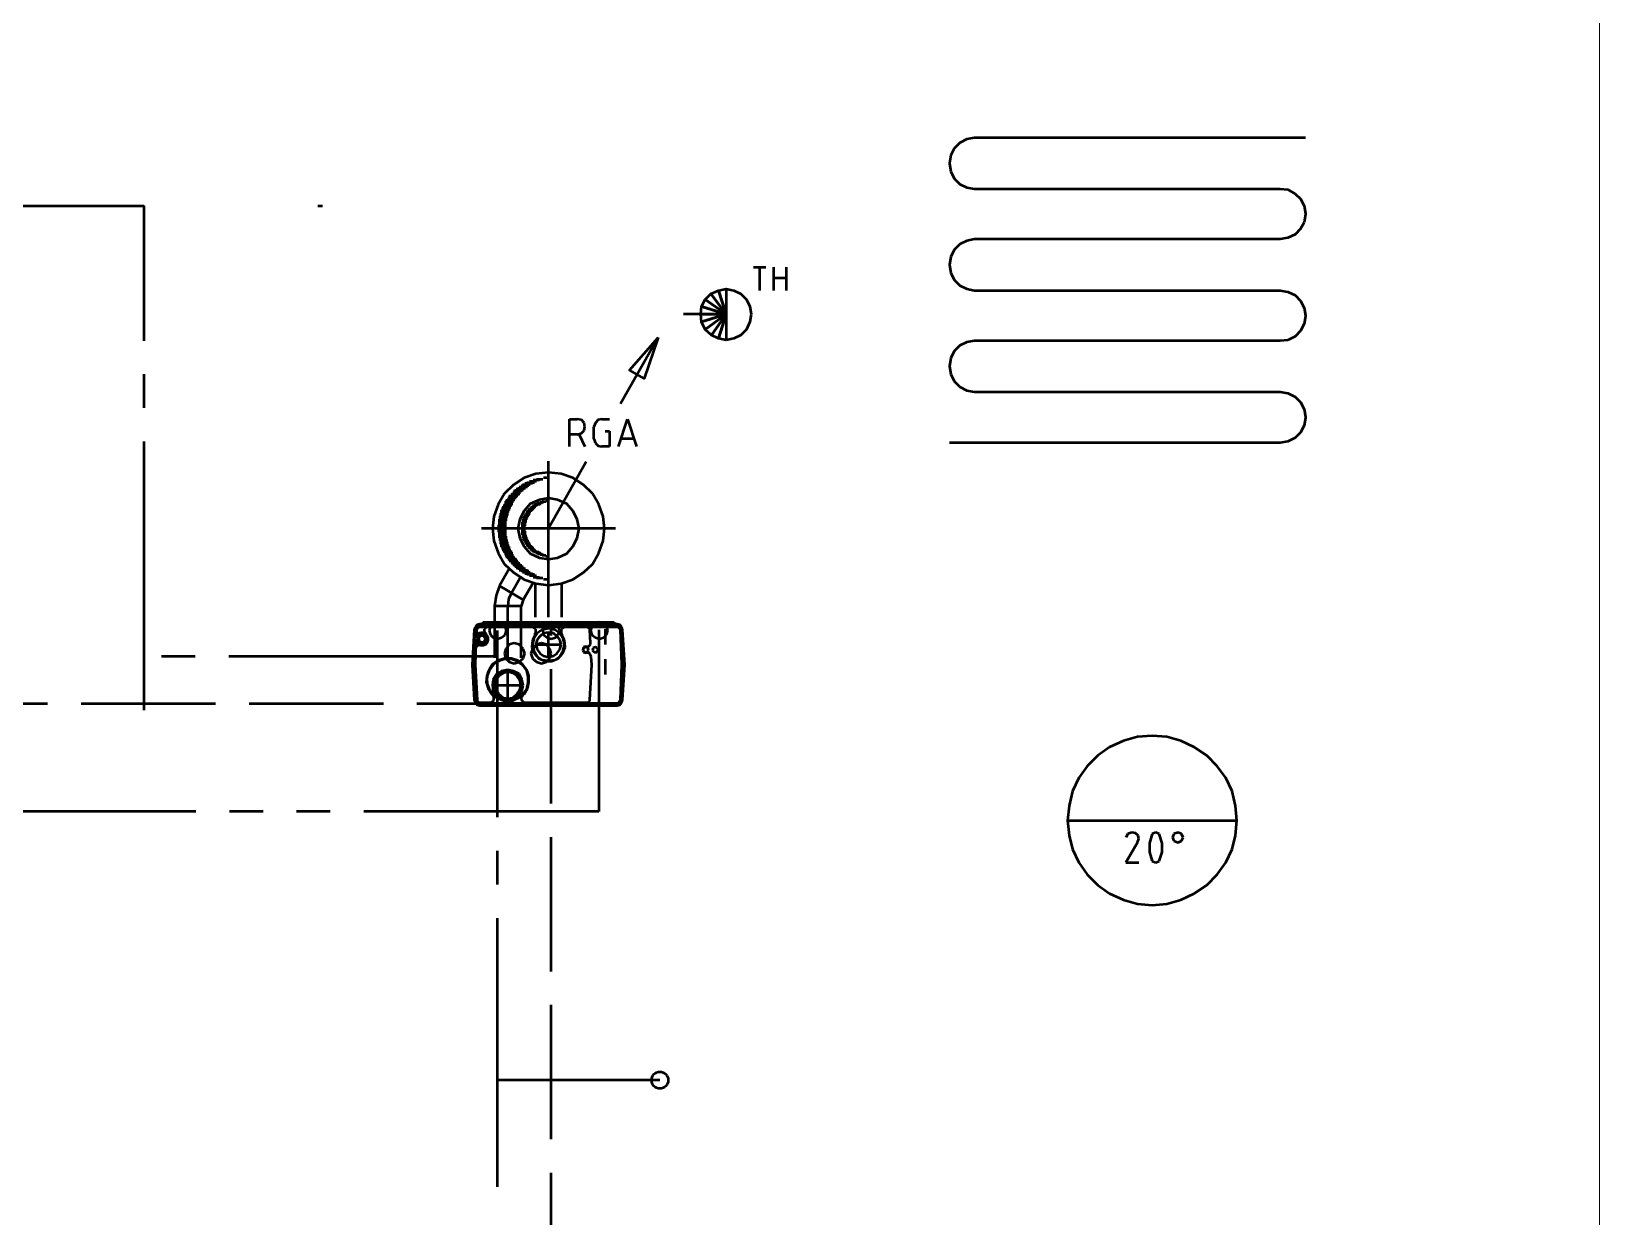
# Model space of a CAD drawing. Header units: metres. Extents: x -4.5 to 35.1, y -3.6 to 25.4.
# Drawn here: x 16.63 to 21.3, y 7.248 to 10.778 of the extents above; entities that cross this region are included whole.
import ezdxf

# ---------------------------------------------------------------- set-up
doc = ezdxf.new("R2010")
doc.units = ezdxf.units.M
for name, pattern in [('GETRENNT2_S6', [1.2, 0.7, -0.1, 0.1, -0.1, 0.1, -0.1]), ('STRICHLINIE2_S3', [0.5, 0.4, -0.1]), ('STRICHPUNKT2_S5', [1.1, 0.8, -0.1, 0.1, -0.1])]:
    doc.linetypes.add(name, pattern=pattern)
doc.layers.add('New_A Stramien', color=7, linetype='Continuous', lineweight=13)
doc.layers.add('Standard', color=7, linetype='Continuous', lineweight=25)

msp = doc.modelspace()

# ---------------------------------------------------------------- linework, layer by layer
at = {"layer": 'New_A Stramien', "color": 252, "linetype": 'Continuous', "lineweight": 13}
msp.add_line((21.3, -1.7955), (21.3, 23.4554), dxfattribs=at)
msp.add_line((21.3, -1.7955), (21.3, 23.4554), dxfattribs=at)
at = {"layer": 'Standard', "color": 52, "linetype": 'Continuous', "lineweight": 50}
for p, q in [((19.3781, 10.4298), (19.3677, 10.409)), ((19.3948, 10.4465), (19.3781, 10.4298)), ((19.4156, 10.4569), (19.3948, 10.4465)), ((19.4385, 10.4611), (19.4156, 10.4569)), ((20.424, 10.4611), (19.4385, 10.4611)), ((19.3677, 10.409), (19.3635, 10.3861)), ((19.3635, 10.3861), (19.3635, 10.384)), ((19.3635, 10.384), (19.3677, 10.3611)), ((19.3677, 10.3611), (19.3781, 10.3402)), ((19.3781, 10.3402), (19.3948, 10.3236)), ((19.3948, 10.3236), (19.4156, 10.3131)), ((19.4156, 10.3131), (19.4385, 10.309)), ((19.4385, 10.309), (20.349, 10.309)), ((20.349, 10.309), (20.3719, 10.3069)), ((20.3719, 10.3069), (20.3928, 10.2944)), ((20.3928, 10.2944), (20.4094, 10.2798)), ((20.4094, 10.2798), (20.4199, 10.259)), ((20.4199, 10.259), (20.424, 10.236)), ((20.424, 10.234), (20.4199, 10.209)), ((20.424, 10.236), (20.424, 10.234)), ((20.4094, 10.1902), (20.3928, 10.1735)), ((20.4199, 10.209), (20.4094, 10.1902)), ((19.3948, 10.1444), (19.3781, 10.1277)), ((19.4156, 10.1548), (19.3948, 10.1444)), ((19.4385, 10.1589), (19.4156, 10.1548)), ((20.349, 10.1589), (19.4385, 10.1589)), ((20.3719, 10.1631), (20.349, 10.1589)), ((20.3928, 10.1735), (20.3719, 10.1631)), ((19.3677, 10.1069), (19.3635, 10.084)), ((19.3781, 10.1277), (19.3677, 10.1069)), ((18.7799, 10.0756), (18.8174, 10.0756)), ((18.7986, 10.0069), (18.7986, 10.0756)), ((18.8403, 10.0069), (18.8403, 10.0756)), ((18.8403, 10.0444), (18.8778, 10.0444)), ((18.8778, 10.0756), (18.8778, 10.0069)), ((19.3635, 10.084), (19.3635, 10.0819)), ((19.3635, 10.0819), (19.3677, 10.059)), ((19.3677, 10.059), (19.3781, 10.0381)), ((18.6361, 9.9798), (18.6528, 9.9965)), ((18.6528, 9.9965), (18.6757, 10.0069)), ((18.6757, 10.0069), (18.6986, 10.011)), ((18.6986, 10.011), (18.7215, 10.0069)), ((18.7215, 10.0069), (18.7423, 9.9965)), ((18.7423, 9.9965), (18.759, 9.9798)), ((19.3781, 10.0381), (19.3948, 10.0215)), ((19.3948, 10.0215), (19.4156, 10.011)), ((19.4156, 10.011), (19.4385, 10.0069)), ((19.4385, 10.0069), (20.349, 10.0069)), ((20.349, 10.0069), (20.3719, 10.0027)), ((20.3719, 10.0027), (20.3928, 9.9923)), ((18.6236, 9.936), (18.6257, 9.959)), ((18.6257, 9.959), (18.6361, 9.9798)), ((18.759, 9.9798), (18.7695, 9.959)), ((18.7695, 9.959), (18.7736, 9.936)), ((20.3928, 9.9923), (20.4094, 9.9756)), ((20.4094, 9.9756), (20.4199, 9.9548)), ((20.4199, 9.9548), (20.424, 9.9318)), ((18.6236, 9.936), (18.5715, 9.936)), ((18.6257, 9.9131), (18.6236, 9.936)), ((18.6361, 9.8902), (18.6257, 9.9131)), ((18.7695, 9.9131), (18.759, 9.8902)), ((18.7736, 9.936), (18.7695, 9.9131)), ((20.4199, 9.9069), (20.4094, 9.886)), ((20.424, 9.9298), (20.4199, 9.9069)), ((20.424, 9.9318), (20.424, 9.9298)), ((18.6549, 9.8735), (18.6361, 9.8902)), ((18.6757, 9.8631), (18.6549, 9.8735)), ((18.6986, 9.859), (18.6757, 9.8631)), ((18.7215, 9.8631), (18.6986, 9.859)), ((18.7423, 9.8735), (18.7215, 9.8631)), ((18.759, 9.8902), (18.7423, 9.8735)), ((19.4385, 9.8568), (19.4156, 9.8527)), ((20.349, 9.8568), (19.4385, 9.8568)), ((20.3719, 9.8589), (20.349, 9.8568)), ((20.3928, 9.8693), (20.3719, 9.8589)), ((20.4094, 9.886), (20.3928, 9.8693)), ((19.3781, 9.8256), (19.3677, 9.8048)), ((19.3948, 9.8423), (19.3781, 9.8256)), ((19.4156, 9.8527), (19.3948, 9.8423)), ((19.3677, 9.8048), (19.3635, 9.7818)), ((19.3635, 9.7818), (19.3635, 9.7798)), ((19.3635, 9.7798), (19.3677, 9.7568)), ((19.3677, 9.7568), (19.3781, 9.736)), ((19.3781, 9.736), (19.3948, 9.7193)), ((19.3948, 9.7193), (19.4156, 9.7089)), ((19.4156, 9.7089), (19.4385, 9.7048)), ((19.4385, 9.7048), (20.349, 9.7048)), ((20.349, 9.7048), (20.3719, 9.7006)), ((20.3719, 9.7006), (20.3928, 9.6902)), ((20.3928, 9.6902), (20.4094, 9.6735)), ((20.4094, 9.6735), (20.4199, 9.6527)), ((20.4199, 9.6527), (20.424, 9.6298)), ((20.424, 9.6277), (20.4199, 9.6048)), ((20.424, 9.6298), (20.424, 9.6277)), ((20.4094, 9.5839), (20.3928, 9.5673)), ((20.4199, 9.6048), (20.4094, 9.5839)), ((20.349, 9.5526), (19.3635, 9.5526)), ((20.3719, 9.5568), (20.349, 9.5526)), ((20.3928, 9.5673), (20.3719, 9.5568)), ((19.8406, 8.6464), (19.8052, 8.6214)), ((19.8823, 8.6651), (19.8406, 8.6464)), ((19.924, 8.6776), (19.8823, 8.6651)), ((19.9677, 8.6797), (19.924, 8.6776)), ((20.0115, 8.6776), (19.9677, 8.6797)), ((20.0532, 8.6651), (20.0115, 8.6776)), ((20.0927, 8.6464), (20.0532, 8.6651)), ((20.1302, 8.6214), (20.0927, 8.6464)), ((19.8052, 8.6214), (19.774, 8.5901)), ((20.1615, 8.5901), (20.1302, 8.6214)), ((19.749, 8.5547), (19.7302, 8.5151)), ((19.774, 8.5901), (19.749, 8.5547)), ((20.1865, 8.5547), (20.1615, 8.5901)), ((20.2052, 8.5151), (20.1865, 8.5547)), ((19.7302, 8.5151), (19.7198, 8.4713)), ((20.2157, 8.4713), (20.2052, 8.5151)), ((19.7198, 8.4713), (19.7156, 8.4276)), ((20.2198, 8.4276), (20.2157, 8.4713)), ((19.7156, 8.4276), (20.2198, 8.4276)), ((19.7156, 8.4276), (19.7198, 8.3838)), ((20.2157, 8.3838), (20.2198, 8.4276)), ((19.7198, 8.3838), (19.7302, 8.3422)), ((19.8948, 8.388), (19.8886, 8.3776)), ((19.924, 8.363), (19.8886, 8.3026)), ((19.9073, 8.3922), (19.8948, 8.388)), ((19.9178, 8.3901), (19.9073, 8.3922)), ((19.9261, 8.3838), (19.9178, 8.3901)), ((19.924, 8.363), (19.9282, 8.3734)), ((19.9282, 8.3734), (19.9261, 8.3838)), ((19.9677, 8.388), (19.9594, 8.3609)), ((19.9594, 8.3609), (19.9594, 8.3338)), ((19.9782, 8.3922), (19.9677, 8.388)), ((19.9886, 8.388), (19.9782, 8.3922)), ((19.9969, 8.3609), (19.9886, 8.388)), ((19.9969, 8.3338), (19.9969, 8.3609)), ((20.0323, 8.388), (20.0282, 8.3776)), ((20.0282, 8.3776), (20.0323, 8.3672)), ((20.0448, 8.3922), (20.0323, 8.388)), ((20.0323, 8.3672), (20.0448, 8.363)), ((20.0552, 8.388), (20.0448, 8.3922)), ((20.0448, 8.363), (20.0552, 8.3672)), ((20.0594, 8.3776), (20.0552, 8.388)), ((20.0552, 8.3672), (20.0594, 8.3776)), ((20.2052, 8.3422), (20.2157, 8.3838)), ((19.7302, 8.3422), (19.749, 8.3026)), ((19.9594, 8.3338), (19.9677, 8.3068)), ((19.9886, 8.3068), (19.9969, 8.3338)), ((20.1865, 8.3026), (20.2052, 8.3422)), ((19.749, 8.3026), (19.774, 8.2672)), ((19.774, 8.2672), (19.8052, 8.2359)), ((19.8886, 8.3026), (19.9282, 8.3026)), ((19.9677, 8.3068), (19.9782, 8.3026)), ((19.9782, 8.3026), (19.9886, 8.3068)), ((20.1302, 8.2359), (20.1615, 8.2672)), ((20.1615, 8.2672), (20.1865, 8.3026)), ((19.8052, 8.2359), (19.8406, 8.2109)), ((20.0927, 8.2109), (20.1302, 8.2359)), ((19.8406, 8.2109), (19.8823, 8.1921)), ((19.8823, 8.1921), (19.924, 8.1796)), ((19.924, 8.1796), (19.9677, 8.1755)), ((19.9677, 8.1755), (20.0115, 8.1796)), ((20.0115, 8.1796), (20.0532, 8.1921)), ((20.0532, 8.1921), (20.0927, 8.2109))]:
    msp.add_line(p, q, dxfattribs=at)
at = {"layer": 'Standard', "color": 5, "linetype": 'STRICHPUNKT2_S5', "lineweight": 50}
for p, q in [((14.2924, 10.259), (16.9655, 10.259)), ((16.9655, 8.7568), (16.9655, 10.259)), ((17.483, 10.259), (17.4967, 10.259)), ((18.0176, 8.9168), (16.9655, 8.9168)), ((18.0176, 7.3375), (18.0176, 8.9168)), ((18.5015, 7.6548), (18.0176, 7.6548))]:
    msp.add_line(p, q, dxfattribs=at)
at = {"layer": 'Standard', "color": 3, "linetype": 'Continuous', "lineweight": 50}
for p, q in [((18.4968, 9.8668), (18.3843, 9.6689)), ((18.2322, 9.5418), (18.2322, 9.6231)), ((18.2322, 9.6231), (18.2551, 9.6231)), ((18.2676, 9.621), (18.2551, 9.6231)), ((18.2759, 9.6127), (18.2676, 9.621)), ((18.3176, 9.621), (18.3093, 9.6127)), ((18.3281, 9.6231), (18.3176, 9.621)), ((18.3281, 9.6231), (18.351, 9.6231)), ((18.378, 9.5418), (18.4051, 9.6231)), ((18.4051, 9.6231), (18.4322, 9.5418)), ((18.2551, 9.5772), (18.2322, 9.5772)), ((18.2551, 9.5772), (18.2676, 9.5814)), ((18.2614, 9.5772), (18.278, 9.5418)), ((18.2676, 9.5814), (18.2759, 9.5897)), ((18.278, 9.6002), (18.2759, 9.6127)), ((18.2759, 9.5897), (18.278, 9.6002)), ((18.3093, 9.6127), (18.3051, 9.6002)), ((18.3051, 9.5647), (18.3051, 9.6002)), ((18.3385, 9.5877), (18.351, 9.5877)), ((18.351, 9.5877), (18.351, 9.5418)), ((18.3051, 9.5647), (18.3093, 9.5522)), ((18.3093, 9.5522), (18.3176, 9.5439)), ((18.3176, 9.5439), (18.3281, 9.5418)), ((18.351, 9.5418), (18.3281, 9.5418)), ((18.4239, 9.5647), (18.3864, 9.5647)), ((18.1697, 9.0959), (18.1697, 9.498)), ((18.2822, 9.496), (18.1697, 9.298)), ((18.0968, 9.4481), (18.0655, 9.4272)), ((18.1322, 9.4605), (18.0968, 9.4481)), ((18.1343, 9.4376), (18.1134, 9.4376)), ((18.1426, 9.4418), (18.1239, 9.4418)), ((18.1697, 9.4647), (18.1322, 9.4605)), ((18.153, 9.4439), (18.1343, 9.4439)), ((18.1655, 9.4481), (18.1551, 9.4481)), ((18.2072, 9.4605), (18.1697, 9.4647)), ((18.2426, 9.4481), (18.2072, 9.4605)), ((18.2738, 9.4272), (18.2426, 9.4481)), ((18.0384, 9.4022), (18.0197, 9.3689)), ((18.0655, 9.4272), (18.0384, 9.4022)), ((18.0739, 9.3876), (18.0489, 9.3876)), ((18.0759, 9.3918), (18.0509, 9.3918)), ((18.078, 9.3939), (18.053, 9.3939)), ((18.0801, 9.398), (18.0572, 9.398)), ((18.0843, 9.4001), (18.0593, 9.4001)), ((18.0864, 9.4043), (18.0634, 9.4043)), ((18.0905, 9.4085), (18.0655, 9.4085)), ((18.0947, 9.4105), (18.0697, 9.4105)), ((18.0968, 9.4147), (18.0739, 9.4147)), ((18.1009, 9.4168), (18.078, 9.4168)), ((18.1072, 9.421), (18.0822, 9.421)), ((18.1114, 9.4251), (18.0884, 9.4251)), ((18.1155, 9.4272), (18.0926, 9.4272)), ((18.1218, 9.4314), (18.0989, 9.4314)), ((18.128, 9.4335), (18.1051, 9.4335)), ((18.1697, 9.3876), (18.1426, 9.3835)), ((18.1697, 9.1876), (18.1697, 9.4064)), ((18.1968, 9.3835), (18.1697, 9.3876)), ((18.3009, 9.4022), (18.2738, 9.4272)), ((18.3197, 9.3689), (18.3009, 9.4022)), ((18.0197, 9.3689), (18.0072, 9.3335)), ((18.053, 9.348), (18.0259, 9.348)), ((18.0509, 9.3439), (18.0259, 9.3439)), ((18.053, 9.3501), (18.028, 9.3501)), ((18.0551, 9.3564), (18.0301, 9.3564)), ((18.0551, 9.3543), (18.0301, 9.3543)), ((18.0572, 9.3605), (18.0322, 9.3605)), ((18.0593, 9.3647), (18.0343, 9.3647)), ((18.0614, 9.3668), (18.0364, 9.3668)), ((18.0634, 9.3751), (18.0384, 9.3751)), ((18.0634, 9.371), (18.0384, 9.371)), ((18.0655, 9.3772), (18.0405, 9.3772)), ((18.0676, 9.3814), (18.0426, 9.3814)), ((18.0697, 9.3835), (18.0468, 9.3835)), ((18.0968, 9.3501), (18.0843, 9.3251)), ((18.1155, 9.371), (18.0968, 9.3501)), ((18.1155, 9.3418), (18.1009, 9.3418)), ((18.1176, 9.346), (18.103, 9.346)), ((18.1155, 9.3439), (18.103, 9.3439)), ((18.1176, 9.348), (18.1051, 9.348)), ((18.1197, 9.3501), (18.1072, 9.3501)), ((18.1093, 9.3543), (18.1239, 9.3543)), ((18.1218, 9.3522), (18.1093, 9.3522)), ((18.1239, 9.3543), (18.1114, 9.3543)), ((18.1259, 9.3564), (18.1134, 9.3564)), ((18.1426, 9.3835), (18.1155, 9.371)), ((18.128, 9.3585), (18.1155, 9.3585)), ((18.1301, 9.3605), (18.1176, 9.3605)), ((18.1322, 9.3626), (18.1197, 9.3626)), ((18.1343, 9.3647), (18.1218, 9.3647)), ((18.1384, 9.3668), (18.1259, 9.3668)), ((18.1405, 9.3689), (18.128, 9.3689)), ((18.1447, 9.3689), (18.1322, 9.3689)), ((18.1468, 9.371), (18.1343, 9.371)), ((18.1509, 9.373), (18.1384, 9.373)), ((18.1551, 9.3751), (18.1447, 9.3751)), ((18.1614, 9.3772), (18.1509, 9.3772)), ((18.1676, 9.3793), (18.1614, 9.3793)), ((18.2239, 9.371), (18.1968, 9.3835)), ((18.2426, 9.3501), (18.2239, 9.371)), ((18.2551, 9.3251), (18.2426, 9.3501)), ((18.3322, 9.3335), (18.3197, 9.3689)), ((18.3697, 9.298), (17.9697, 9.298)), ((18.0072, 9.3335), (18.003, 9.298)), ((18.003, 9.298), (18.0072, 9.2605)), ((18.0447, 9.3043), (18.0176, 9.3043)), ((18.0447, 9.3001), (18.0176, 9.3001)), ((18.0447, 9.298), (18.0176, 9.298)), ((18.0447, 9.321), (18.0197, 9.321)), ((18.0447, 9.3168), (18.0197, 9.3168)), ((18.0447, 9.3147), (18.0197, 9.3147)), ((18.0447, 9.3105), (18.0197, 9.3105)), ((18.0447, 9.3064), (18.0197, 9.3064)), ((18.0468, 9.3314), (18.0218, 9.3314)), ((18.0468, 9.3272), (18.0218, 9.3272)), ((18.0468, 9.323), (18.0218, 9.323)), ((18.0509, 9.3397), (18.0238, 9.3397)), ((18.0489, 9.3376), (18.0238, 9.3376)), ((18.0489, 9.3335), (18.0238, 9.3335)), ((18.278, 9.298), (18.0614, 9.298)), ((18.0843, 9.3251), (18.078, 9.298)), ((18.078, 9.298), (18.0843, 9.2689)), ((18.103, 9.3126), (18.0884, 9.3126)), ((18.0884, 9.3126), (18.103, 9.3126)), ((18.103, 9.3105), (18.0884, 9.3105)), ((18.103, 9.3085), (18.0884, 9.3085)), ((18.1009, 9.3064), (18.0884, 9.3064)), ((18.1009, 9.3043), (18.0884, 9.3043)), ((18.1009, 9.3022), (18.0884, 9.3022)), ((18.1009, 9.3001), (18.0884, 9.3001)), ((18.1009, 9.298), (18.0884, 9.298)), ((18.1009, 9.298), (18.0884, 9.298)), ((18.1009, 9.296), (18.0884, 9.296)), ((18.1051, 9.321), (18.0905, 9.321)), ((18.1051, 9.3189), (18.0905, 9.3189)), ((18.103, 9.3168), (18.0905, 9.3168)), ((18.103, 9.3147), (18.0905, 9.3147)), ((18.1072, 9.3272), (18.0926, 9.3272)), ((18.0926, 9.3272), (18.1072, 9.3272)), ((18.1051, 9.3251), (18.0926, 9.3251)), ((18.1051, 9.323), (18.0926, 9.323)), ((18.1093, 9.3314), (18.0947, 9.3314)), ((18.1072, 9.3293), (18.0947, 9.3293)), ((18.1114, 9.3355), (18.0968, 9.3355)), ((18.1093, 9.3335), (18.0968, 9.3335)), ((18.0989, 9.3397), (18.1134, 9.3397)), ((18.1114, 9.3376), (18.0989, 9.3376)), ((18.1134, 9.3397), (18.1009, 9.3397)), ((18.2614, 9.298), (18.2551, 9.3251)), ((18.2551, 9.2689), (18.2614, 9.298)), ((18.3364, 9.298), (18.3322, 9.3335)), ((18.3322, 9.2605), (18.3364, 9.298)), ((18.0072, 9.2605), (18.0197, 9.2251)), ((18.0447, 9.2939), (18.0176, 9.2939)), ((18.0447, 9.2897), (18.0176, 9.2897)), ((18.0447, 9.2876), (18.0197, 9.2876)), ((18.0447, 9.2835), (18.0197, 9.2835)), ((18.0447, 9.2814), (18.0197, 9.2814)), ((18.0447, 9.2772), (18.0197, 9.2772)), ((18.0447, 9.273), (18.0197, 9.273)), ((18.0468, 9.271), (18.0218, 9.271)), ((18.0468, 9.2668), (18.0218, 9.2668)), ((18.0468, 9.2647), (18.0218, 9.2647)), ((18.0489, 9.2605), (18.0238, 9.2605)), ((18.0489, 9.2564), (18.0238, 9.2564)), ((18.0509, 9.2543), (18.0238, 9.2543)), ((18.0509, 9.2501), (18.0259, 9.2501)), ((18.0843, 9.2689), (18.0968, 9.2439)), ((18.1009, 9.2939), (18.0884, 9.2939)), ((18.1009, 9.2918), (18.0884, 9.2918)), ((18.1009, 9.2897), (18.0884, 9.2897)), ((18.1009, 9.2876), (18.0884, 9.2876)), ((18.103, 9.2855), (18.0884, 9.2855)), ((18.103, 9.2835), (18.0884, 9.2835)), ((18.0884, 9.2835), (18.103, 9.2835)), ((18.103, 9.2814), (18.0884, 9.2814)), ((18.103, 9.2793), (18.0905, 9.2793)), ((18.103, 9.2772), (18.0905, 9.2772)), ((18.1051, 9.2751), (18.0905, 9.2751)), ((18.1051, 9.273), (18.0905, 9.273)), ((18.1051, 9.271), (18.0926, 9.271)), ((18.0926, 9.271), (18.1051, 9.271)), ((18.1072, 9.2689), (18.0926, 9.2689)), ((18.1072, 9.2668), (18.0926, 9.2668)), ((18.1072, 9.2647), (18.0947, 9.2647)), ((18.1093, 9.2626), (18.0947, 9.2626)), ((18.1093, 9.2605), (18.0968, 9.2605)), ((18.1114, 9.2585), (18.0968, 9.2585)), ((18.1114, 9.2564), (18.0989, 9.2564)), ((18.0989, 9.2564), (18.1134, 9.2564)), ((18.1134, 9.2543), (18.1009, 9.2543)), ((18.1155, 9.2522), (18.1009, 9.2522)), ((18.1155, 9.2501), (18.103, 9.2501)), ((18.1176, 9.248), (18.103, 9.248)), ((18.2426, 9.2439), (18.2551, 9.2689)), ((18.3197, 9.2251), (18.3322, 9.2605)), ((18.0197, 9.2251), (18.0384, 9.1918)), ((18.053, 9.246), (18.0259, 9.246)), ((18.053, 9.2439), (18.028, 9.2439)), ((18.0551, 9.2397), (18.0301, 9.2397)), ((18.0551, 9.2376), (18.0301, 9.2376)), ((18.0572, 9.2335), (18.0322, 9.2335)), ((18.0593, 9.2293), (18.0343, 9.2293)), ((18.0614, 9.2272), (18.0364, 9.2272)), ((18.0634, 9.223), (18.0384, 9.223)), ((18.0634, 9.221), (18.0384, 9.221)), ((18.0655, 9.2168), (18.0405, 9.2168)), ((18.0676, 9.2126), (18.0426, 9.2126)), ((18.0697, 9.2106), (18.0468, 9.2106)), ((18.0739, 9.2064), (18.0489, 9.2064)), ((18.0759, 9.2043), (18.0509, 9.2043)), ((18.0968, 9.2439), (18.1155, 9.223)), ((18.1176, 9.246), (18.1051, 9.246)), ((18.1197, 9.2439), (18.1072, 9.2439)), ((18.1218, 9.2418), (18.1093, 9.2418)), ((18.1093, 9.2418), (18.1239, 9.2418)), ((18.1239, 9.2397), (18.1114, 9.2397)), ((18.1259, 9.2376), (18.1134, 9.2376)), ((18.128, 9.2355), (18.1155, 9.2355)), ((18.1155, 9.223), (18.1426, 9.2106)), ((18.1301, 9.2335), (18.1176, 9.2335)), ((18.1322, 9.2314), (18.1197, 9.2314)), ((18.1343, 9.2293), (18.1218, 9.2293)), ((18.1384, 9.2272), (18.1259, 9.2272)), ((18.1405, 9.2272), (18.128, 9.2272)), ((18.1447, 9.2251), (18.1322, 9.2251)), ((18.1468, 9.223), (18.1343, 9.223)), ((18.1509, 9.221), (18.1384, 9.221)), ((18.1426, 9.2106), (18.1697, 9.2064)), ((18.1551, 9.2189), (18.1447, 9.2189)), ((18.1614, 9.2168), (18.1509, 9.2168)), ((18.1676, 9.2147), (18.1614, 9.2147)), ((18.1697, 9.2064), (18.1968, 9.2106)), ((18.1968, 9.2106), (18.2239, 9.223)), ((18.2239, 9.223), (18.2426, 9.2439)), ((18.3009, 9.1918), (18.3197, 9.2251)), ((18.053, 9.1772), (18.0238, 9.1272)), ((18.0384, 9.1918), (18.0655, 9.1668)), ((18.078, 9.2001), (18.053, 9.2001)), ((18.0801, 9.196), (18.0572, 9.196)), ((18.0843, 9.1939), (18.0593, 9.1939)), ((18.0593, 9.1063), (18.0884, 9.1564)), ((18.0864, 9.1897), (18.0634, 9.1897)), ((18.0905, 9.1876), (18.0655, 9.1876)), ((18.0655, 9.1668), (18.0968, 9.1459)), ((18.0947, 9.1834), (18.0697, 9.1834)), ((18.0968, 9.1793), (18.0739, 9.1793)), ((18.1009, 9.1772), (18.078, 9.1772)), ((18.1072, 9.173), (18.0822, 9.173)), ((18.1114, 9.1709), (18.0884, 9.1709)), ((18.1155, 9.1668), (18.0926, 9.1668)), ((18.1218, 9.1626), (18.0989, 9.1626)), ((18.128, 9.1605), (18.1051, 9.1605)), ((18.1343, 9.1564), (18.1134, 9.1564)), ((18.2426, 9.1459), (18.2738, 9.1668)), ((18.2738, 9.1668), (18.3009, 9.1918)), ((18.0238, 9.1272), (18.0134, 9.098)), ((18.0947, 9.0855), (18.0238, 9.1272)), ((18.0947, 9.0855), (18.1239, 9.1355)), ((18.0968, 9.1459), (18.1322, 9.1335)), ((18.1426, 9.1522), (18.1239, 9.1522)), ((18.1301, 9.1355), (18.1301, 9.0334)), ((18.1322, 9.1335), (18.1697, 9.1293)), ((18.153, 9.1501), (18.1343, 9.1501)), ((18.1655, 9.1459), (18.1551, 9.1459)), ((18.1697, 9.0334), (18.1697, 9.1355)), ((18.1697, 9.1293), (18.2072, 9.1335)), ((18.2072, 9.1335), (18.2426, 9.1459)), ((18.2093, 9.0334), (18.2093, 9.1355)), ((18.0134, 9.098), (18.0093, 9.0668)), ((18.0884, 9.0668), (18.0093, 9.0668)), ((18.0093, 9.0668), (18.0093, 8.9126)), ((18.0509, 9.0876), (18.0489, 9.0668)), ((18.0489, 8.9126), (18.0489, 9.0668)), ((18.0593, 9.1063), (18.0509, 9.0876)), ((18.0947, 9.0855), (18.0884, 9.0668)), ((18.0884, 8.9126), (18.0884, 9.0668)), ((17.9738, 9.0189), (17.9738, 9.0126)), ((17.9738, 9.0189), (18.3656, 9.0189)), ((17.9738, 9.0147), (18.3676, 9.0147)), ((18.0051, 9.0168), (17.9968, 9.0064)), ((18.0176, 9.0189), (18.0051, 9.0168)), ((18.0093, 9.0147), (18.0072, 9.0147)), ((18.0093, 9.0147), (18.0113, 9.0168)), ((18.0113, 9.0168), (18.0259, 9.0168)), ((18.0301, 9.0168), (18.0176, 9.0189)), ((18.0259, 9.0147), (18.0259, 9.0168)), ((18.0259, 9.0147), (18.028, 9.0147)), ((18.0405, 9.0064), (18.0301, 9.0168)), ((18.1655, 9.0168), (18.1551, 9.0064)), ((18.178, 9.0189), (18.1655, 9.0168)), ((18.1905, 9.0168), (18.178, 9.0189)), ((18.1989, 9.0064), (18.1905, 9.0168)), ((18.3093, 9.0168), (18.2989, 9.0064)), ((18.3218, 9.0189), (18.3093, 9.0168)), ((18.3343, 9.0168), (18.3218, 9.0189)), ((18.3426, 9.0064), (18.3343, 9.0168)), ((18.3489, 9.0147), (18.3468, 9.0147)), ((18.3489, 9.0147), (18.351, 9.0168)), ((18.351, 9.0168), (18.3656, 9.0168)), ((18.3656, 9.0189), (18.3656, 9.0126)), ((18.3656, 9.0147), (18.3656, 9.0168)), ((18.3676, 9.0126), (18.3676, 9.0147)), ((17.9488, 8.9959), (17.9426, 8.8918)), ((17.9447, 8.8918), (17.9509, 8.9959)), ((17.9509, 9.0043), (17.9488, 8.9959)), ((17.9572, 9.0105), (17.9509, 9.0043)), ((17.9551, 9.0064), (17.9509, 8.9959)), ((17.9655, 9.0105), (17.9551, 9.0064)), ((17.9592, 9.0022), (17.9551, 8.9959)), ((17.9551, 8.9959), (17.9551, 8.9814)), ((17.9551, 8.9793), (17.9551, 8.9814)), ((17.9572, 8.9793), (17.9551, 8.9793)), ((17.9572, 8.9772), (17.9551, 8.9689)), ((17.9551, 8.9689), (17.9572, 8.9605)), ((17.9655, 9.0126), (17.9572, 9.0105)), ((17.9634, 8.9855), (17.9572, 8.9793)), ((17.9634, 8.9834), (17.9572, 8.9772)), ((17.9613, 8.9793), (17.9572, 8.9689)), ((17.9572, 8.9689), (17.9613, 8.9584)), ((17.9655, 9.0043), (17.9592, 9.0022)), ((17.9718, 8.9834), (17.9613, 8.9793)), ((17.9634, 8.9751), (17.9613, 8.9689)), ((17.9613, 8.9689), (17.9634, 8.9626)), ((17.9738, 8.9876), (17.9634, 8.9855)), ((17.9718, 8.9855), (17.9634, 8.9834)), ((17.9718, 8.9793), (17.9634, 8.9751)), ((18.3739, 9.0126), (17.9655, 9.0126)), ((17.9655, 9.0105), (18.3739, 9.0105)), ((18.3739, 9.0043), (17.9655, 9.0043)), ((17.9801, 8.9834), (17.9718, 8.9855)), ((17.9822, 8.9793), (17.9718, 8.9834)), ((17.978, 8.9751), (17.9718, 8.9793)), ((17.9822, 8.9834), (17.9738, 8.9876)), ((17.9801, 9.0001), (17.978, 8.998)), ((17.978, 8.998), (17.978, 8.9918)), ((17.978, 8.9918), (17.9801, 8.9876)), ((17.9822, 8.9689), (17.978, 8.9751)), ((17.978, 8.9626), (17.9822, 8.9689)), ((17.9822, 9.0022), (17.9801, 9.0001)), ((17.9801, 8.9876), (17.9822, 8.9855)), ((17.9863, 8.9772), (17.9801, 8.9834)), ((17.9863, 9.0043), (17.9822, 9.0022)), ((17.9822, 8.9855), (17.9843, 8.9834)), ((17.9884, 8.9772), (17.9822, 8.9834)), ((17.9843, 8.9689), (17.9822, 8.9793)), ((17.9822, 8.9584), (17.9843, 8.9689)), ((17.9905, 8.9751), (17.9843, 8.9834)), ((17.9884, 9.0043), (17.9863, 9.0043)), ((17.9884, 8.9689), (17.9863, 8.9772)), ((17.9863, 8.9584), (17.9905, 8.9689)), ((17.9863, 8.9605), (17.9884, 8.9689)), ((18.1197, 9.0043), (17.9884, 9.0043)), ((17.9905, 8.9689), (17.9884, 8.9772)), ((17.9905, 8.9647), (17.9905, 8.9751)), ((17.9968, 9.0064), (17.9926, 8.9939)), ((17.9926, 8.9939), (17.9968, 8.9814)), ((17.9968, 8.9814), (18.0051, 8.973)), ((18.0051, 8.973), (18.0176, 8.9689)), ((18.0176, 8.8688), (18.0176, 8.9939)), ((18.0176, 8.9689), (18.0301, 8.973)), ((18.0301, 8.973), (18.0405, 8.9814)), ((18.0447, 8.9939), (18.0405, 9.0064)), ((18.0405, 8.9814), (18.0447, 8.9939)), ((18.1239, 9.0043), (18.1197, 9.0043)), ((18.1301, 8.9814), (18.1218, 8.9647)), ((18.1259, 8.9709), (18.1218, 8.9522)), ((18.1259, 9.0022), (18.1239, 9.0043)), ((18.1301, 9.0001), (18.1259, 9.0022)), ((18.1364, 8.9855), (18.1259, 8.9709)), ((18.1322, 8.998), (18.1301, 9.0001)), ((18.1301, 8.9855), (18.1322, 8.9876)), ((18.1301, 8.9814), (18.1301, 8.9855)), ((18.1322, 8.9876), (18.1322, 8.998)), ((18.1509, 8.9959), (18.1364, 8.9855)), ((18.1447, 8.9772), (18.1364, 8.9668)), ((18.1551, 8.9855), (18.1447, 8.9772)), ((18.1697, 9.0001), (18.1509, 8.9959)), ((18.1551, 9.0064), (18.153, 8.9939)), ((18.153, 8.9939), (18.1551, 8.9814)), ((18.1697, 8.9876), (18.1551, 8.9855)), ((18.1551, 8.9814), (18.1655, 8.973)), ((18.1655, 8.973), (18.178, 8.9689)), ((18.1884, 8.9959), (18.1697, 9.0001)), ((18.1697, 8.9147), (18.1697, 8.9897)), ((18.1843, 8.9855), (18.1697, 8.9876)), ((18.178, 8.9689), (18.1905, 8.973)), ((18.1947, 8.9772), (18.1843, 8.9855)), ((18.203, 8.9855), (18.1884, 8.9959)), ((18.1905, 8.973), (18.1989, 8.9814)), ((18.203, 8.9668), (18.1947, 8.9772)), ((18.203, 8.9939), (18.1989, 9.0064)), ((18.1989, 8.9814), (18.203, 8.9939)), ((18.2134, 8.9709), (18.203, 8.9855)), ((18.2093, 9.0001), (18.2072, 8.998)), ((18.2072, 8.998), (18.2072, 8.9855)), ((18.2072, 8.9855), (18.2093, 8.9814)), ((18.2134, 9.0022), (18.2093, 9.0001)), ((18.2176, 8.9647), (18.2093, 8.9814)), ((18.2155, 9.0043), (18.2134, 9.0022)), ((18.2176, 8.9522), (18.2134, 8.9709)), ((18.2197, 9.0043), (18.2155, 9.0043)), ((18.2843, 9.0043), (18.2197, 9.0043)), ((18.2864, 9.0022), (18.2843, 9.0043)), ((18.2905, 9.0022), (18.2864, 9.0022)), ((18.2926, 8.998), (18.2905, 9.0022)), ((18.2926, 8.9959), (18.2926, 8.998)), ((18.2947, 8.9564), (18.2926, 8.9959)), ((18.2989, 9.0064), (18.2947, 8.9939)), ((18.2947, 8.9939), (18.2989, 8.9814)), ((18.2989, 8.9814), (18.3093, 8.973)), ((18.3093, 8.973), (18.3218, 8.9689)), ((18.3218, 8.9689), (18.3343, 8.973)), ((18.3343, 8.973), (18.3426, 8.9814)), ((18.3385, 8.998), (18.3385, 8.9522)), ((18.3468, 8.9939), (18.3426, 9.0064)), ((18.3426, 8.9814), (18.3468, 8.9939)), ((18.3822, 9.0105), (18.3739, 9.0126)), ((18.3843, 9.0064), (18.3739, 9.0105)), ((18.3801, 9.0022), (18.3739, 9.0043)), ((18.3843, 8.9959), (18.3801, 9.0022)), ((18.3885, 9.0043), (18.3822, 9.0105)), ((18.3885, 8.9959), (18.3843, 9.0064)), ((18.3894, 8.8688), (18.3843, 8.9959)), ((18.3905, 8.9959), (18.3885, 9.0043)), ((18.3885, 8.9959), (18.3947, 8.8918)), ((18.3968, 8.8918), (18.3905, 8.9959)), ((17.953, 8.9584), (17.9509, 8.8918)), ((17.9509, 8.8918), (17.953, 8.9418)), ((17.953, 8.9584), (17.9551, 8.9605)), ((17.9551, 8.9459), (17.953, 8.9418)), ((17.9551, 8.9605), (17.9551, 8.9584)), ((17.9551, 8.9584), (17.9634, 8.9522)), ((17.9572, 8.948), (17.9551, 8.9459)), ((17.9572, 8.9605), (17.9634, 8.9543)), ((17.9613, 8.9501), (17.9572, 8.948)), ((17.9613, 8.9584), (17.9718, 8.9543)), ((17.9655, 8.9501), (17.9613, 8.9501)), ((17.9634, 8.9626), (17.9718, 8.9584)), ((17.9634, 8.9543), (17.9718, 8.9522)), ((17.9634, 8.9522), (17.9718, 8.9501)), ((17.9655, 8.9501), (17.9759, 8.9501)), ((17.9718, 8.9584), (17.978, 8.9626)), ((17.9718, 8.9543), (17.9822, 8.9584)), ((17.9718, 8.9522), (17.9801, 8.9543)), ((17.9718, 8.9501), (17.9801, 8.9522)), ((17.9759, 8.9501), (17.9863, 8.9543)), ((17.9801, 8.9543), (17.9863, 8.9605)), ((17.9801, 8.9522), (17.9863, 8.9584)), ((17.9863, 8.9543), (17.9905, 8.9647)), ((18.0426, 8.9397), (18.0384, 8.9251)), ((18.0384, 8.9251), (18.0426, 8.9105)), ((18.053, 8.9522), (18.0426, 8.9397)), ((18.0676, 8.9564), (18.053, 8.9522)), ((18.0822, 8.9522), (18.0676, 8.9564)), ((18.0947, 8.9397), (18.0822, 8.9522)), ((18.0989, 8.9251), (18.0947, 8.9397)), ((18.0947, 8.9105), (18.0989, 8.9251)), ((18.1218, 8.9397), (18.1176, 8.9251)), ((18.1176, 8.9251), (18.1218, 8.9105)), ((18.1218, 8.9647), (18.1197, 8.9439)), ((18.1197, 8.9439), (18.128, 8.9251)), ((18.1343, 8.9522), (18.1218, 8.9397)), ((18.1218, 8.9522), (18.1259, 8.9334)), ((18.1259, 8.9334), (18.1364, 8.9168)), ((18.128, 8.9251), (18.1405, 8.9105)), ((18.1364, 8.9668), (18.1322, 8.9522)), ((18.1322, 8.9522), (18.1364, 8.9376)), ((18.1322, 8.9522), (18.2072, 8.9522)), ((18.1489, 8.9564), (18.1343, 8.9522)), ((18.1364, 8.9376), (18.1447, 8.9251)), ((18.1447, 8.9251), (18.1551, 8.9189)), ((18.1634, 8.9522), (18.1489, 8.9564)), ((18.1739, 8.9397), (18.1634, 8.9522)), ((18.178, 8.9251), (18.1739, 8.9397)), ((18.1739, 8.9105), (18.178, 8.9251)), ((18.1843, 8.9189), (18.1947, 8.9251)), ((18.1947, 8.9251), (18.203, 8.9376)), ((18.1989, 8.9105), (18.2114, 8.9251)), ((18.2072, 8.9522), (18.203, 8.9668)), ((18.203, 8.9376), (18.2072, 8.9522)), ((18.203, 8.9168), (18.2134, 8.9334)), ((18.2114, 8.9251), (18.2197, 8.9439)), ((18.2134, 8.9334), (18.2176, 8.9522)), ((18.2197, 8.9439), (18.2176, 8.9647)), ((18.2738, 8.9439), (18.2718, 8.9355)), ((18.2759, 8.9418), (18.2718, 8.9355)), ((18.2718, 8.9355), (18.2759, 8.9314)), ((18.2718, 8.9355), (18.2738, 8.9293)), ((18.2822, 8.9459), (18.2738, 8.9439)), ((18.2738, 8.9293), (18.2822, 8.9272)), ((18.2801, 8.9439), (18.2759, 8.9418)), ((18.2759, 8.9314), (18.2801, 8.9272)), ((18.2864, 8.9418), (18.2801, 8.9439)), ((18.2801, 8.9272), (18.2864, 8.9314)), ((18.2822, 8.9459), (18.2843, 8.9459)), ((18.2864, 8.9272), (18.2822, 8.9272)), ((18.2843, 8.9459), (18.2884, 8.9459)), ((18.2884, 8.9355), (18.2864, 8.9418)), ((18.2864, 8.9314), (18.2884, 8.9355)), ((18.2905, 8.9272), (18.2864, 8.9272)), ((18.2884, 8.9459), (18.2905, 8.948)), ((18.2905, 8.948), (18.2947, 8.9522)), ((18.2926, 8.9251), (18.2905, 8.9272)), ((18.2947, 8.9209), (18.2926, 8.9251)), ((18.2947, 8.9522), (18.2947, 8.9564)), ((18.2968, 8.9168), (18.2947, 8.9209)), ((18.303, 8.9418), (18.3009, 8.9355)), ((18.3009, 8.9355), (18.303, 8.9314)), ((18.3093, 8.9439), (18.303, 8.9418)), ((18.303, 8.9314), (18.3093, 8.9272)), ((18.3134, 8.9418), (18.3093, 8.9439)), ((18.3093, 8.9272), (18.3134, 8.9314)), ((18.3176, 8.9355), (18.3134, 8.9418)), ((18.3134, 8.9314), (18.3176, 8.9355)), ((17.9426, 8.8918), (17.9488, 8.7876)), ((17.9509, 8.7876), (17.9447, 8.8918)), ((17.9509, 8.8918), (17.9488, 8.8918)), ((17.9551, 8.7876), (17.9509, 8.8918)), ((17.9509, 8.8918), (17.9572, 8.7876)), ((17.9926, 8.8772), (17.9863, 8.8584)), ((17.9926, 8.8751), (17.9863, 8.8563)), ((17.9968, 8.8834), (17.9884, 8.8668)), ((18.003, 8.8939), (17.9926, 8.8772)), ((18.0051, 8.8918), (17.9926, 8.8751)), ((18.0113, 8.898), (17.9968, 8.8834)), ((18.0197, 8.9043), (18.003, 8.8939)), ((18.0197, 8.9022), (18.0051, 8.8918)), ((18.0301, 8.9064), (18.0113, 8.898)), ((18.0384, 8.9105), (18.0197, 8.9043)), ((18.0384, 8.9084), (18.0197, 8.9022)), ((18.0489, 8.9105), (18.0301, 8.9064)), ((18.0489, 8.8772), (18.0301, 8.873)), ((18.0593, 8.9105), (18.0384, 8.9105)), ((18.0593, 8.9084), (18.0384, 8.9084)), ((18.0426, 8.9105), (18.053, 8.9001)), ((18.0676, 8.9064), (18.0489, 8.9105)), ((18.0655, 8.873), (18.0489, 8.8772)), ((18.053, 8.9001), (18.0676, 8.8959)), ((18.078, 8.9043), (18.0593, 8.9105)), ((18.0759, 8.9022), (18.0593, 8.9084)), ((18.0864, 8.898), (18.0676, 8.9064)), ((18.0676, 8.8959), (18.0822, 8.9001)), ((18.0926, 8.8918), (18.0759, 8.9022)), ((18.0926, 8.8939), (18.078, 8.9043)), ((18.0822, 8.9001), (18.0947, 8.9105)), ((18.0989, 8.8834), (18.0864, 8.898)), ((18.1051, 8.8772), (18.0926, 8.8939)), ((18.1051, 8.8751), (18.0926, 8.8918)), ((18.1093, 8.8668), (18.0989, 8.8834)), ((18.1114, 8.8584), (18.1051, 8.8772)), ((18.1093, 8.8563), (18.1051, 8.8751)), ((18.1218, 8.9105), (18.1343, 8.9001)), ((18.1343, 8.9001), (18.1489, 8.8959)), ((18.1364, 8.9168), (18.1509, 8.9064)), ((18.1405, 8.9105), (18.1593, 8.9022)), ((18.1489, 8.8959), (18.1634, 8.9001)), ((18.1509, 8.9064), (18.1697, 8.9043)), ((18.1551, 8.9189), (18.1697, 8.9147)), ((18.1593, 8.9022), (18.1801, 8.9022)), ((18.1634, 8.9001), (18.1739, 8.9105)), ((18.1697, 8.9147), (18.1843, 8.9189)), ((18.1697, 8.9043), (18.1884, 8.9064)), ((18.1801, 8.9022), (18.1989, 8.9105)), ((18.1884, 8.9064), (18.203, 8.9168)), ((18.2926, 8.7876), (18.2989, 8.8918)), ((18.2989, 8.8918), (18.2968, 8.9168)), ((18.2989, 8.8918), (18.2968, 8.8918)), ((18.3385, 8.9084), (18.3385, 8.8626)), ((18.3843, 8.7876), (18.3885, 8.8918)), ((18.3947, 8.8918), (18.3885, 8.7876)), ((18.3905, 8.7876), (18.3968, 8.8918)), ((17.9863, 8.8584), (17.9843, 8.8397)), ((17.9843, 8.8397), (17.9905, 8.8209)), ((17.9884, 8.8668), (17.9863, 8.848)), ((17.9863, 8.8563), (17.9863, 8.8376)), ((17.9863, 8.848), (17.9884, 8.8272)), ((17.9863, 8.8376), (17.9926, 8.8189)), ((17.9884, 8.8272), (17.9968, 8.8105)), ((18.0051, 8.848), (18.003, 8.8313)), ((18.003, 8.8313), (18.0051, 8.8126)), ((18.0155, 8.8647), (18.0051, 8.848)), ((18.0093, 8.848), (18.0072, 8.8313)), ((18.0113, 8.8459), (18.0072, 8.8313)), ((18.0072, 8.8313), (18.0113, 8.8147)), ((18.0072, 8.8313), (18.0093, 8.8147)), ((18.0197, 8.8605), (18.0093, 8.848)), ((18.0134, 8.8459), (18.0093, 8.8313)), ((18.0093, 8.8313), (18.0134, 8.8168)), ((18.0197, 8.8605), (18.0113, 8.8459)), ((18.0113, 8.8313), (18.0864, 8.8313)), ((18.0218, 8.8584), (18.0134, 8.8459)), ((18.0301, 8.873), (18.0155, 8.8647)), ((18.0322, 8.8688), (18.0197, 8.8605)), ((18.0322, 8.8688), (18.0197, 8.8605)), ((18.0343, 8.8668), (18.0218, 8.8584)), ((18.0489, 8.873), (18.0322, 8.8688)), ((18.0489, 8.873), (18.0322, 8.8688)), ((18.0489, 8.8709), (18.0343, 8.8668)), ((18.0634, 8.8688), (18.0489, 8.873)), ((18.0655, 8.8688), (18.0489, 8.873)), ((18.0634, 8.8668), (18.0489, 8.8709)), ((18.0489, 8.7938), (18.0489, 8.8688)), ((18.078, 8.8605), (18.0634, 8.8688)), ((18.0759, 8.8584), (18.0634, 8.8668)), ((18.0822, 8.8647), (18.0655, 8.873)), ((18.078, 8.8605), (18.0655, 8.8688)), ((18.0843, 8.8459), (18.0759, 8.8584)), ((18.0864, 8.8459), (18.078, 8.8605)), ((18.0884, 8.848), (18.078, 8.8605)), ((18.0905, 8.848), (18.0822, 8.8647)), ((18.0884, 8.8313), (18.0843, 8.8459)), ((18.0843, 8.8168), (18.0884, 8.8313)), ((18.0905, 8.8313), (18.0864, 8.8459)), ((18.0864, 8.8147), (18.0905, 8.8313)), ((18.0905, 8.8313), (18.0884, 8.848)), ((18.0884, 8.8147), (18.0905, 8.8313)), ((18.0947, 8.8313), (18.0905, 8.848)), ((18.0905, 8.8126), (18.0947, 8.8313)), ((18.0989, 8.8105), (18.1093, 8.8272)), ((18.1051, 8.8189), (18.1093, 8.8376)), ((18.1072, 8.8209), (18.1114, 8.8397)), ((18.1114, 8.848), (18.1093, 8.8668)), ((18.1093, 8.8376), (18.1093, 8.8563)), ((18.1093, 8.8272), (18.1114, 8.848)), ((18.1114, 8.8397), (18.1114, 8.8584)), ((17.9488, 8.7876), (17.9509, 8.7792)), ((17.9509, 8.7876), (17.9551, 8.7772)), ((17.9551, 8.7876), (17.9592, 8.7813)), ((17.9572, 8.7876), (17.9572, 8.7834)), ((17.9572, 8.7834), (17.9592, 8.7813)), ((17.9592, 8.7813), (17.9655, 8.7772)), ((17.9592, 8.7813), (17.9634, 8.7792)), ((17.9905, 8.8209), (18.0009, 8.8042)), ((17.9926, 8.8189), (18.0051, 8.8022)), ((17.9968, 8.8105), (18.0113, 8.7959)), ((17.9988, 8.7792), (18.0009, 8.7813)), ((18.0051, 8.8001), (18.0009, 8.8042)), ((18.0009, 8.7813), (18.0051, 8.7834)), ((18.0051, 8.8126), (18.0155, 8.798)), ((18.0051, 8.8022), (18.0197, 8.7917)), ((18.0072, 8.7959), (18.0051, 8.8001)), ((18.0051, 8.7834), (18.0072, 8.7855)), ((18.0072, 8.7855), (18.0072, 8.7959)), ((18.0093, 8.8147), (18.0197, 8.8022)), ((18.0113, 8.8147), (18.0197, 8.8022)), ((18.0113, 8.7959), (18.0301, 8.7876)), ((18.0134, 8.8168), (18.0218, 8.8042)), ((18.0155, 8.798), (18.0301, 8.7876)), ((18.0197, 8.8022), (18.0322, 8.7938)), ((18.0197, 8.8022), (18.0322, 8.7917)), ((18.0197, 8.7917), (18.0384, 8.7855)), ((18.0218, 8.8042), (18.0343, 8.7938)), ((18.0301, 8.7876), (18.0489, 8.7855)), ((18.0301, 8.7876), (18.0489, 8.7834)), ((18.0322, 8.7938), (18.0489, 8.7897)), ((18.0322, 8.7917), (18.0489, 8.7897)), ((18.0343, 8.7938), (18.0489, 8.7917)), ((18.0364, 8.7834), (18.0364, 8.773)), ((18.0364, 8.7834), (18.0364, 8.7751)), ((18.0364, 8.7834), (18.0614, 8.7834)), ((18.0384, 8.7855), (18.0384, 8.7751)), ((18.0405, 8.7834), (18.0405, 8.7751)), ((18.0489, 8.7917), (18.0634, 8.7938)), ((18.0489, 8.7897), (18.0634, 8.7938)), ((18.0489, 8.7897), (18.0655, 8.7917)), ((18.0489, 8.7855), (18.0655, 8.7876)), ((18.0489, 8.7834), (18.0676, 8.7876)), ((18.0489, 8.7751), (18.0489, 8.7834)), ((18.0489, 8.7834), (18.0489, 8.7751)), ((18.0572, 8.7834), (18.0572, 8.7751)), ((18.0572, 8.7751), (18.0572, 8.7834)), ((18.0593, 8.7855), (18.0759, 8.7917)), ((18.0593, 8.7834), (18.0593, 8.7855)), ((18.0614, 8.7834), (18.0614, 8.773)), ((18.0614, 8.7751), (18.0614, 8.7834)), ((18.0634, 8.7938), (18.0759, 8.8042)), ((18.0634, 8.7938), (18.078, 8.8022)), ((18.0655, 8.7917), (18.078, 8.8022)), ((18.0655, 8.7876), (18.0822, 8.798)), ((18.0676, 8.7876), (18.0864, 8.7959)), ((18.0759, 8.8042), (18.0843, 8.8168)), ((18.0759, 8.7917), (18.0926, 8.8022)), ((18.078, 8.8022), (18.0864, 8.8147)), ((18.078, 8.8022), (18.0884, 8.8147)), ((18.0822, 8.798), (18.0905, 8.8126)), ((18.0864, 8.7959), (18.0989, 8.8105)), ((18.0905, 8.7959), (18.0884, 8.7938)), ((18.0884, 8.7938), (18.0884, 8.7897)), ((18.0884, 8.7897), (18.0905, 8.7855)), ((18.0926, 8.8001), (18.0905, 8.7959)), ((18.0905, 8.7855), (18.0926, 8.7834)), ((18.0926, 8.8022), (18.1051, 8.8189)), ((18.0968, 8.8042), (18.0926, 8.8001)), ((18.0926, 8.7834), (18.0947, 8.7813)), ((18.0947, 8.7813), (18.0989, 8.7792)), ((18.0968, 8.8042), (18.1072, 8.8209)), ((18.2864, 8.7792), (18.2905, 8.7813)), ((18.2905, 8.7813), (18.2926, 8.7834)), ((18.2926, 8.7834), (18.2926, 8.7876)), ((18.3739, 8.7772), (18.3801, 8.7813)), ((18.3801, 8.7813), (18.3843, 8.7876)), ((18.3843, 8.7772), (18.3885, 8.7876)), ((18.3885, 8.7792), (18.3905, 8.7876)), ((17.9509, 8.7792), (17.9572, 8.773)), ((17.9551, 8.7772), (17.9655, 8.773)), ((17.9572, 8.773), (17.9655, 8.7709)), ((17.9634, 8.7792), (17.9655, 8.7792)), ((17.9655, 8.7792), (17.9947, 8.7792)), ((17.9655, 8.7772), (18.0364, 8.7772)), ((18.3739, 8.773), (17.9655, 8.773)), ((17.9655, 8.7709), (18.3739, 8.7709)), ((17.9947, 8.7792), (17.9988, 8.7792)), ((18.0364, 8.7751), (18.0343, 8.7751)), ((18.0364, 8.773), (18.0343, 8.773)), ((18.0364, 8.773), (18.0614, 8.773)), ((18.0614, 8.773), (18.0364, 8.773)), ((18.0384, 8.7751), (18.0405, 8.7751)), ((18.0489, 8.7751), (18.0468, 8.7751)), ((18.0572, 8.7751), (18.0551, 8.7751)), ((18.0614, 8.7751), (18.0593, 8.7751)), ((18.0614, 8.773), (18.0593, 8.773)), ((18.0614, 8.7772), (18.3739, 8.7772)), ((18.0989, 8.7792), (18.103, 8.7792)), ((18.103, 8.7792), (18.2843, 8.7792)), ((18.2843, 8.7792), (18.2864, 8.7792)), ((18.3739, 8.773), (18.3843, 8.7772)), ((18.3739, 8.7709), (18.3822, 8.773)), ((18.3822, 8.773), (18.3885, 8.7792))]:
    msp.add_line(p, q, dxfattribs=at)
at = {"layer": 'Standard', "color": 30, "linetype": 'STRICHLINIE2_S3', "lineweight": 50}
for p, q in [((18.178, 4.4787), (18.178, 8.9959)), ((18.178, 8.7755), (13.75, 8.7755))]:
    msp.add_line(p, q, dxfattribs=at)
at = {"layer": 'Standard', "color": 1, "linetype": 'GETRENNT2_S6', "lineweight": 50}
for p, q in [((18.3197, 8.9959), (18.3197, 8.4547)), ((18.3197, 8.4547), (14.1423, 8.4547))]:
    msp.add_line(p, q, dxfattribs=at)
at = {"layer": 'Standard', "color": 7, "linetype": 'Continuous', "lineweight": 50}
for points in [[(18.6361, 9.9798), (18.6528, 9.9965), (18.6986, 9.936), (18.6361, 9.9798)], [(18.6528, 9.9965), (18.6757, 10.0069), (18.6986, 9.936), (18.6528, 9.9965)], [(18.6757, 10.0069), (18.6986, 10.011), (18.6986, 9.936), (18.6757, 10.0069)], [(18.6236, 9.936), (18.6257, 9.959), (18.6986, 9.936), (18.6236, 9.936)], [(18.6257, 9.959), (18.6361, 9.9798), (18.6986, 9.936), (18.6257, 9.959)], [(18.6257, 9.9131), (18.6236, 9.936), (18.6986, 9.936), (18.6257, 9.9131)], [(18.6361, 9.8902), (18.6257, 9.9131), (18.6986, 9.936), (18.6361, 9.8902)], [(18.6549, 9.8735), (18.6361, 9.8902), (18.6986, 9.936), (18.6549, 9.8735)], [(18.6757, 9.8631), (18.6549, 9.8735), (18.6986, 9.936), (18.6757, 9.8631)], [(18.6986, 9.859), (18.6757, 9.8631), (18.6986, 9.936), (18.6986, 9.859)], [(18.4968, 9.8668), (18.4551, 9.7439), (18.4114, 9.7689), (18.4968, 9.8668)]]:
    msp.add_lwpolyline(points, close=True, dxfattribs=at)
at = {"layer": 'Standard', "color": 5, "linetype": 'Continuous', "lineweight": 50}
msp.add_circle((18.5015, 7.6548), 0.025, dxfattribs=at)

doc.saveas('drawing.dxf')
